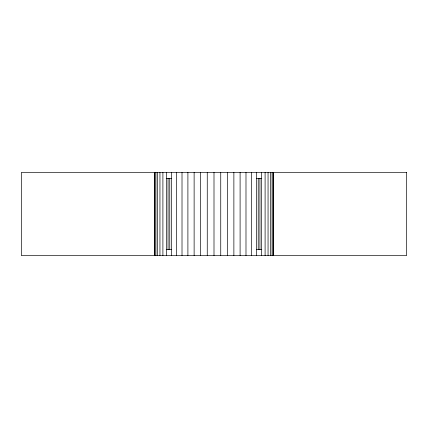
<?xml version="1.0" encoding="UTF-8"?>
<svg xmlns="http://www.w3.org/2000/svg" width="428" height="428" viewBox="0 0 428 428"><rect width="100%" height="100%" fill="white"/><g stroke="black" fill="none" stroke-linecap="round" stroke-linejoin="round"><path stroke-width="0.64" d="M166.208 178.332L171.548 178.332M256.452 178.332L261.792 178.332M166.208 249.668L171.548 249.668M256.452 249.668L261.792 249.668M273.444 172.388L273.444 255.612M273.101 172.388L273.101 255.612M272.08 172.388L272.08 255.612M270.394 172.388L270.394 255.612M268.056 172.388L268.056 255.612M265.098 172.388L265.098 255.612M261.556 172.388L261.556 255.612M259.94 178.332L259.94 249.668M258.239 178.332L258.239 249.668M256.452 172.388L256.452 255.612M251.461 172.388L251.461 255.612M245.988 172.388L245.988 255.612M240.097 172.388L240.097 255.612M233.875 172.388L233.875 255.612M227.391 172.388L227.391 255.612M220.741 172.388L220.741 255.612M214 172.388L214 255.612M207.259 172.388L207.259 255.612M200.609 172.388L200.609 255.612M194.125 172.388L194.125 255.612M187.903 172.388L187.903 255.612M182.012 172.388L182.012 255.612M176.539 172.388L176.539 255.612M171.548 172.388L171.548 255.612M169.761 178.332L169.761 249.668M168.06 178.332L168.06 249.668M166.444 172.388L166.444 255.612M162.902 172.388L162.902 255.612M159.944 172.388L159.944 255.612M157.606 172.388L157.606 255.612M155.92 172.388L155.92 255.612M154.899 172.388L154.899 255.612M154.556 172.388L154.556 255.612M406.6 172.388L21.4 172.388L21.4 255.612L406.6 255.612L406.6 172.388"/></g></svg>
